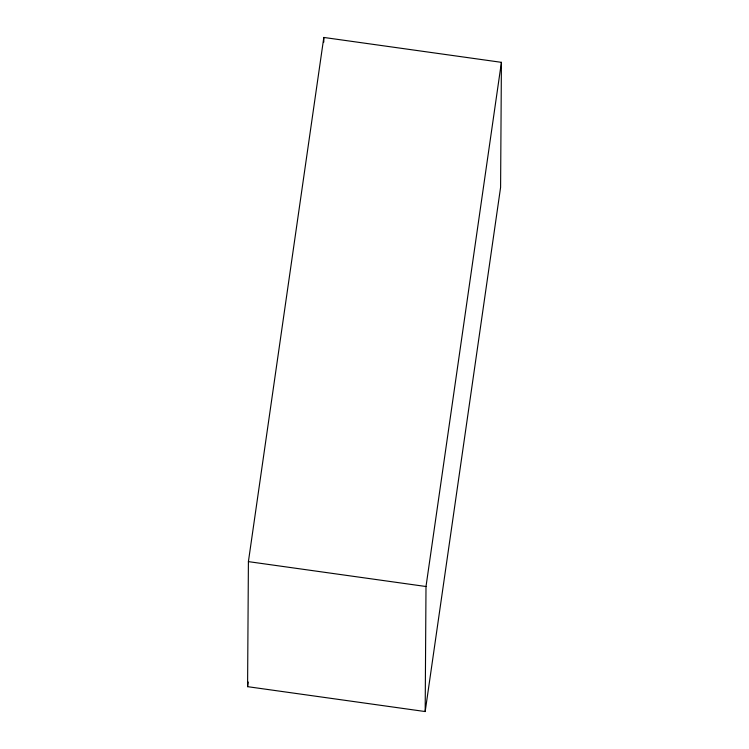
<?xml version="1.0" encoding="UTF-8"?>
<svg xmlns="http://www.w3.org/2000/svg" width="749" height="749" viewBox="0 0 749 749"><rect width="100%" height="100%" fill="white"/><g stroke="black" fill="none" stroke-linecap="round" stroke-linejoin="round"><path stroke-width="1.12" d="M247.582 686.664L248.406 561.628L323.821 37.45L501.418 62.336L500.594 187.372L425.179 711.55L247.582 686.664L248.247 682.039M323.793 42.122L323.821 37.45M425.179 711.55L426.003 586.514L501.418 62.336M248.406 561.628L426.003 586.514"/></g></svg>
